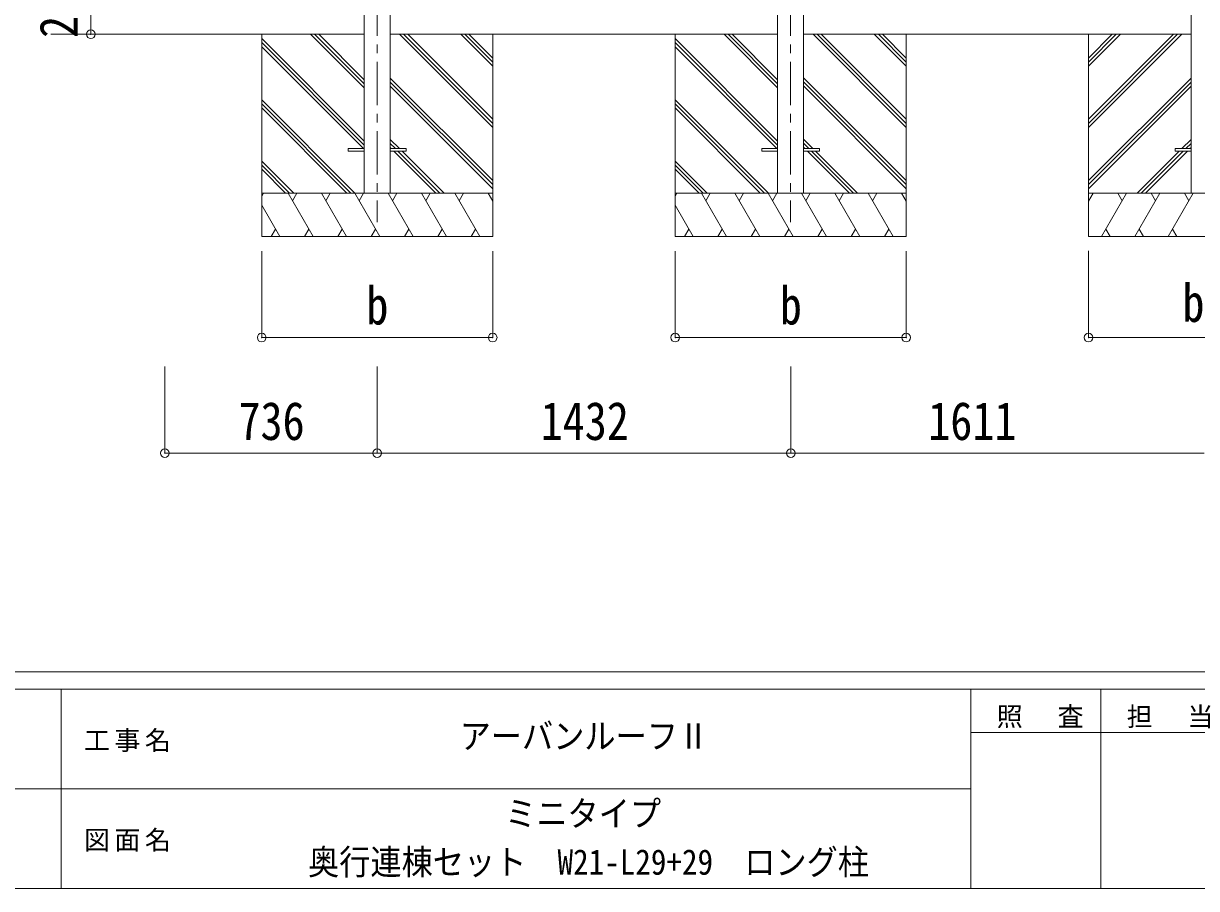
# Model space of a CAD drawing. Units: millimetres at full size, sheet at 1:30. Extents: x -8432 to 8432, y -5820 to 5820.
# Drawn here: x -579 to 3483, y -5820 to -2825 of the extents above; entities that cross this region are included whole.
import ezdxf
from ezdxf.enums import TextEntityAlignment as Align

# ---------------------------------------------------------------- set-up
doc = ezdxf.new("R2010")
doc.units = ezdxf.units.MM
doc.header["$LTSCALE"] = 30
doc.header["$PDMODE"] = 32
doc.header["$PDSIZE"] = 30
doc.linetypes.add('CHAIN1', pattern=[8, 5, -1, 1, -1])
for name, color, linetype, lineweight in [('0-0_0', 7, 'Continuous', 9), ('0-1_本体', 5, 'CHAIN1', 9), ('0-3_ELV2', 4, 'Continuous', 9), ('0-6_OTH_LINE', 6, 'Continuous', 9), ('F-0_240', 7, 'Continuous', 9)]:
    doc.layers.add(name, color=color, linetype=linetype, lineweight=lineweight)
doc.styles.add('ＭＳ ゴシック', font='')
doc.styles.get('ＭＳ ゴシック').set_extended_font_data('MS Gothic')

msp = doc.modelspace()

# ---------------------------------------------------------------- linework, layer by layer
at = {"layer": '0-0_0'}
for p, q in [((600.38, -2862.91), (-484.66, -2862.91)), ((245.58, -2862.91), (245.58, -3562.91)), ((600.38, -3232.39), (245.58, -2877.59)), ((600.38, -3048.54), (414.74, -2862.91)), ((600.38, -3034.4), (428.89, -2862.91)), ((600.38, -3020.26), (443.03, -2862.91)), ((2032.38, -2862.91), (690.38, -2862.91)), ((1045.58, -3185.37), (723.11, -2862.91)), ((1045.58, -3171.23), (737.25, -2862.91)), ((1045.58, -3157.09), (751.4, -2862.91)), ((1045.58, -2973.24), (935.24, -2862.91)), ((1045.58, -2959.1), (949.39, -2862.91)), ((1045.58, -2944.96), (963.53, -2862.91)), ((1045.58, -2862.91), (1045.58, -3562.91)), ((1677.58, -2862.91), (1677.58, -3562.91)), ((2032.38, -3232.39), (1677.58, -2877.59)), ((2032.38, -3048.54), (1846.74, -2862.91)), ((2032.38, -3034.4), (1860.89, -2862.91)), ((2032.38, -3020.26), (1875.03, -2862.91)), ((3464.38, -2862.91), (2122.38, -2862.91)), ((2477.58, -3185.37), (2155.11, -2862.91)), ((2477.58, -3171.23), (2169.25, -2862.91)), ((2477.58, -3157.09), (2183.4, -2862.91)), ((2477.58, -2973.24), (2367.24, -2862.91)), ((2477.58, -2959.1), (2381.39, -2862.91)), ((2477.58, -2944.96), (2395.53, -2862.91)), ((2477.58, -2862.91), (2477.58, -3562.91)), ((3109.18, -2862.91), (3109.18, -3562.91)), ((3109.18, -3157.09), (3403.36, -2862.91)), ((3109.18, -3171.23), (3417.5, -2862.91)), ((3109.18, -3185.37), (3431.64, -2862.91)), ((3109.18, -2973.24), (3219.51, -2862.91)), ((3109.18, -2959.1), (3205.37, -2862.91)), ((3109.18, -2944.96), (3191.22, -2862.91)), ((600.38, -3246.53), (245.58, -2891.73)), ((598.12, -3258.41), (245.58, -2905.87)), ((2032.38, -3246.53), (1677.58, -2891.73)), ((2030.12, -3258.41), (1677.58, -2905.87)), ((1045.58, -3369.22), (690.78, -3014.42)), ((1045.58, -3383.36), (690.78, -3028.56)), ((1045.58, -3397.5), (690.78, -3042.71)), ((2477.58, -3369.22), (2122.78, -3014.42)), ((2477.58, -3383.36), (2122.78, -3028.56)), ((2477.58, -3397.5), (2122.78, -3042.71)), ((3109.18, -3369.22), (3463.98, -3014.42)), ((3109.18, -3383.36), (3463.98, -3028.56)), ((3109.18, -3397.5), (3463.98, -3042.71)), ((568.77, -3412.91), (245.58, -3089.72)), ((554.63, -3412.91), (245.58, -3103.86)), ((540.48, -3412.91), (245.58, -3118.01)), ((2000.77, -3412.91), (1677.58, -3089.72)), ((1986.63, -3412.91), (1677.58, -3103.86)), ((1972.48, -3412.91), (1677.58, -3118.01)), ((722.63, -3258.41), (690.78, -3226.55)), ((708.49, -3258.41), (690.78, -3240.69)), ((2154.63, -3258.41), (2122.78, -3226.55)), ((2140.49, -3258.41), (2122.78, -3240.69)), ((3432.12, -3258.41), (3463.98, -3226.55)), ((3446.26, -3258.41), (3463.98, -3240.69)), ((694.35, -3258.41), (690.78, -3254.84)), ((848.85, -3412.91), (703.35, -3267.41)), ((862.99, -3412.91), (717.49, -3267.41)), ((877.13, -3412.91), (731.63, -3267.41)), ((2126.35, -3258.41), (2122.78, -3254.84)), ((2280.85, -3412.91), (2135.35, -3267.41)), ((2294.99, -3412.91), (2149.49, -3267.41)), ((2309.13, -3412.91), (2163.63, -3267.41)), ((3277.62, -3412.91), (3423.12, -3267.41)), ((3291.76, -3412.91), (3437.26, -3267.41)), ((3305.9, -3412.91), (3451.4, -3267.41)), ((3460.4, -3258.41), (3463.98, -3254.84)), ((356.63, -3412.91), (245.58, -3301.85)), ((342.49, -3412.91), (245.58, -3315.99)), ((328.35, -3412.91), (245.58, -3330.14)), ((1788.63, -3412.91), (1677.58, -3301.85)), ((1774.49, -3412.91), (1677.58, -3315.99)), ((1760.35, -3412.91), (1677.58, -3330.14)), ((245.58, -3412.91), (1045.58, -3412.91)), ((251.41, -3412.91), (245.58, -3423.01)), ((423.48, -3562.91), (336.88, -3412.91)), ((366.88, -3412.91), (351.88, -3438.89)), ((538.95, -3562.91), (452.35, -3412.91)), ((467.35, -3438.89), (482.35, -3412.91)), ((654.42, -3562.91), (567.82, -3412.91)), ((582.82, -3438.89), (597.82, -3412.91)), ((769.89, -3562.91), (683.29, -3412.91)), ((698.29, -3438.89), (713.29, -3412.91)), ((885.36, -3562.91), (798.76, -3412.91)), ((813.76, -3438.89), (828.76, -3412.91)), ((1000.83, -3562.91), (914.23, -3412.91)), ((929.23, -3438.89), (944.23, -3412.91)), ((1045.58, -3440.41), (1029.7, -3412.91)), ((1677.58, -3412.91), (2477.58, -3412.91)), ((1683.41, -3412.91), (1677.58, -3423.01)), ((1855.48, -3562.91), (1768.88, -3412.91)), ((1798.88, -3412.91), (1783.88, -3438.89)), ((1970.95, -3562.91), (1884.35, -3412.91)), ((1899.35, -3438.89), (1914.35, -3412.91)), ((2086.42, -3562.91), (1999.82, -3412.91)), ((2014.82, -3438.89), (2029.82, -3412.91)), ((2201.89, -3562.91), (2115.29, -3412.91)), ((2130.29, -3438.89), (2145.29, -3412.91)), ((2317.36, -3562.91), (2230.76, -3412.91)), ((2245.76, -3438.89), (2260.76, -3412.91)), ((2432.83, -3562.91), (2346.23, -3412.91)), ((2361.23, -3438.89), (2376.23, -3412.91)), ((2477.58, -3440.41), (2461.7, -3412.91)), ((3909.18, -3412.91), (3109.18, -3412.91)), ((3109.18, -3440.41), (3125.06, -3412.91)), ((3153.92, -3562.91), (3240.53, -3412.91)), ((3225.52, -3438.89), (3210.52, -3412.91)), ((3269.39, -3562.91), (3356, -3412.91)), ((3340.99, -3438.89), (3325.99, -3412.91)), ((3384.86, -3562.91), (3471.47, -3412.91)), ((3456.46, -3438.89), (3441.46, -3412.91)), ((308.01, -3562.91), (245.58, -3454.77)), ((1740.01, -3562.91), (1677.58, -3454.77)), ((1045.58, -3562.91), (245.58, -3562.91)), ((293.01, -3536.93), (278.01, -3562.91)), ((408.48, -3536.93), (393.48, -3562.91)), ((523.95, -3536.93), (508.95, -3562.91)), ((639.42, -3536.93), (624.42, -3562.91)), ((754.89, -3536.93), (739.89, -3562.91)), ((870.36, -3536.93), (855.36, -3562.91)), ((985.83, -3536.93), (970.83, -3562.91)), ((2477.58, -3562.91), (1677.58, -3562.91)), ((1725.01, -3536.93), (1710.01, -3562.91)), ((1840.48, -3536.93), (1825.48, -3562.91)), ((1955.95, -3536.93), (1940.95, -3562.91)), ((2071.42, -3536.93), (2056.42, -3562.91)), ((2186.89, -3536.93), (2171.89, -3562.91)), ((2302.36, -3536.93), (2287.36, -3562.91)), ((2417.83, -3536.93), (2402.83, -3562.91)), ((3109.18, -3562.91), (3909.18, -3562.91)), ((3168.92, -3536.93), (3183.92, -3562.91)), ((3284.39, -3536.93), (3299.39, -3562.91)), ((3399.86, -3536.93), (3414.86, -3562.91))]:
    msp.add_line(p, q, dxfattribs=at)
at = {"layer": '0-1_本体'}
for p, q in [((645.38, 161.49), (645.38, -3512.91)), ((2077.38, 161.49), (2077.38, -3512.91))]:
    msp.add_line(p, q, dxfattribs=at)
at = {"layer": '0-3_ELV2'}
for p, q in [((600.38, -2687.91), (600.38, -3412.91)), ((690.38, -2687.91), (690.38, -3412.91)), ((2032.38, -2687.91), (2032.38, -3412.91)), ((2122.38, -2687.91), (2122.38, -3412.91)), ((3464.38, -2687.91), (3464.38, -3412.91)), ((545.58, -3258.41), (545.58, -3267.41)), ((600.38, -3258.41), (545.58, -3258.41)), ((600.38, -3267.41), (545.58, -3267.41)), ((745.58, -3258.41), (690.78, -3258.41)), ((745.58, -3267.41), (690.78, -3267.41)), ((745.58, -3258.41), (745.58, -3267.41)), ((1977.58, -3258.41), (1977.58, -3267.41)), ((2032.38, -3258.41), (1977.58, -3258.41)), ((2032.38, -3267.41), (1977.58, -3267.41)), ((2177.58, -3258.41), (2122.78, -3258.41)), ((2177.58, -3267.41), (2122.78, -3267.41)), ((2177.58, -3258.41), (2177.58, -3267.41)), ((3409.18, -3258.41), (3409.18, -3267.41)), ((3409.18, -3258.41), (3463.98, -3258.41)), ((3409.18, -3267.41), (3463.98, -3267.41))]:
    msp.add_line(p, q, dxfattribs=at)
at = {"layer": '0-6_OTH_LINE'}
for p, q in [((-346.22, -2662.91), (-346.22, -2862.91)), ((-346.22, -2862.91), (-96.22, -2862.91)), ((245.58, -3912.85), (245.58, -3613.85)), ((1045.58, -3912.85), (1045.58, -3613.85)), ((1677.58, -3912.85), (1677.58, -3613.85)), ((2477.58, -3912.85), (2477.58, -3613.85)), ((3109.18, -3912.85), (3109.18, -3612.91)), ((245.58, -3912.85), (1045.58, -3912.85)), ((1677.58, -3912.85), (2477.58, -3912.85)), ((3109.18, -3912.85), (3909.18, -3912.85)), ((-90.09, -4312.85), (-90.09, -4012.85)), ((645.78, -4312.85), (645.78, -4012.85)), ((2077.78, -4312.85), (2077.78, -4012.85)), ((-90.09, -4312.85), (645.78, -4312.85)), ((645.78, -4312.85), (2077.78, -4312.85)), ((1898.78, -4312.85), (3509.38, -4312.85))]:
    msp.add_line(p, q, dxfattribs=at)
for p in [(-346.22, -2862.91), (245.58, -3912.85), (1045.58, -3912.85), (1677.58, -3912.85), (2477.58, -3912.85), (3109.18, -3912.85), (-90.09, -4312.85), (645.78, -4312.85), (2077.78, -4312.85)]:
    msp.add_point(p, dxfattribs=at)
at = {"layer": 'F-0_240', "color": 5}
for p, q in [((-8432.06, -5070), (8007.94, -5070)), ((-8432.06, -5130), (5341.19, -5130)), ((-448.82, -5130), (-448.82, -5820)), ((2701.18, -5130), (2701.18, -5820)), ((3151.18, -5130), (3151.18, -5820)), ((2701.18, -5280), (4501.18, -5280)), ((-3448.82, -5475), (2701.18, -5475)), ((-8432.06, -5820), (8007.94, -5820))]:
    msp.add_line(p, q, dxfattribs=at)

# ---------------------------------------------------------------- texts
at = {"layer": '0-6_OTH_LINE', "color": 7, "style": 'ＭＳ ゴシック', "width": 0.85}
msp.add_text('200', height=132, rotation=90, dxfattribs=at).set_placement((-352.22, -2875.41), align=Align.BOTTOM_LEFT)
for s, p in [('b', (608.08, -3906.85)), ('b', (2040.08, -3906.85)), ('b2', (3434.18, -3897.85)), ('736', (165.34, -4306.85)), ('1432', (1211.78, -4306.85)), ('1611', (2554.08, -4306.85))]:
    msp.add_text(s, height=132, dxfattribs=at).set_placement(p, align=Align.BOTTOM_LEFT)
at = {"layer": 'F-0_240', "style": 'ＭＳ ゴシック', "width": 0.9}
for s, p in [('アーバンルーフⅡ', (931.18, -5362.5)), ('ミニタイプ', (1088.68, -5630.88)), ('奥行連棟セット\u3000W21-L29+29\u3000ロング柱', (406.18, -5798.5))]:
    msp.add_text(s, height=87.98, dxfattribs=at).set_placement(p, align=Align.BOTTOM_LEFT)
at = {"layer": 'F-0_240', "char_height": 65.98, "attachment_point": 7, "style": 'ＭＳ ゴシック'}
for s, insert in [('\\T1.17;照\u3000査', (2791.19, -5265)), ('\\T1.17;担\u3000当', (3241.19, -5265)), ('\\T1.17;工事名', (-369.71, -5347.5)), ('\\T1.17;図面名', (-369.71, -5692.5))]:
    msp.add_mtext(s, dxfattribs=dict(at, insert=insert))

doc.saveas('drawing.dxf')
